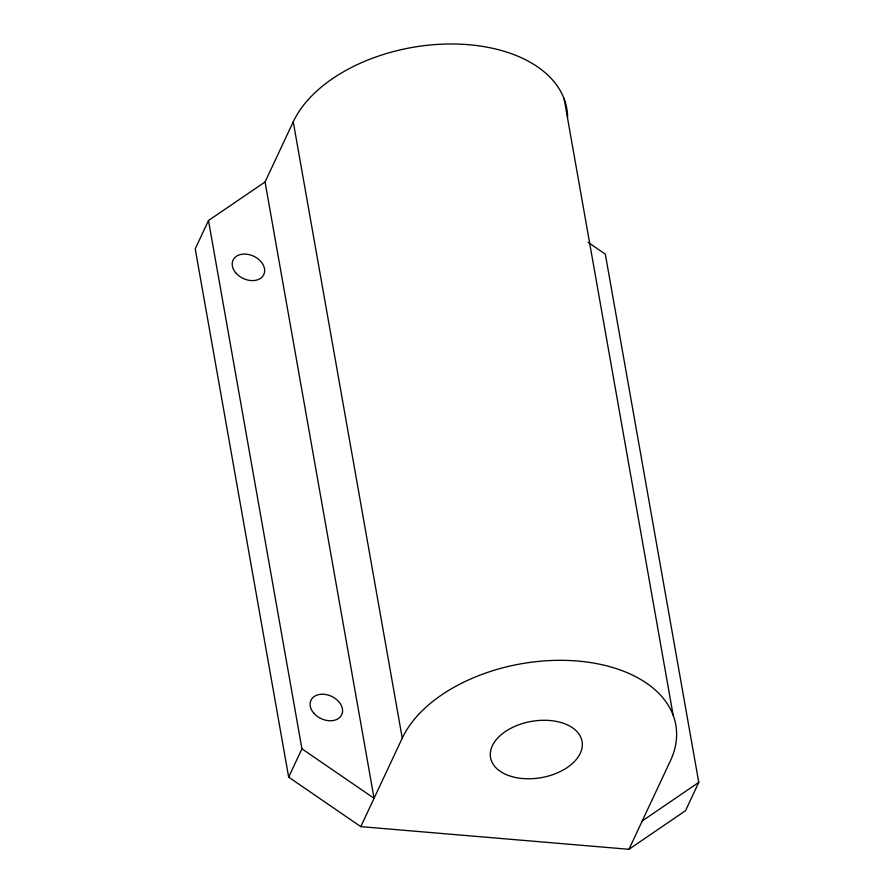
<?xml version="1.0" encoding="UTF-8"?>
<svg xmlns="http://www.w3.org/2000/svg" width="894" height="894" viewBox="0 0 894 894"><rect width="100%" height="100%" fill="white"/><g stroke="black" fill="none" stroke-linecap="round" stroke-linejoin="round"><path stroke-width="1.34" d="M360.785 826.637L628.94 849.3L670.377 760.883A141.665 87.053 -10 0 0 577.759 661.046A141.665 87.053 -10 0 0 402.255 738.153L360.785 826.637L288.661 777.132L195.227 248.845L208.492 220.527L265.06 181.963L293.243 121.807A141.665 87.053 -10 0 1 447.715 44.007A141.665 87.053 -10 0 1 567.623 117.215M588.14 242.363L605.316 254.153L698.773 782.373L685.519 810.69L628.94 849.3M288.661 777.132L301.937 748.803L208.492 220.527M642.194 820.983L698.773 782.373M301.937 748.803L374.072 798.308L265.06 181.963M564.125 98.776L673.137 715.122M293.243 121.807L402.255 738.153M511.804 776.584A46.466 28.552 -10 0 0 582.307 745.607A46.466 28.552 -10 0 0 514.832 726.364A46.466 28.552 -10 0 0 511.804 776.584M235.67 272.759A16.997 12.315 25.1 0 0 263.529 275.117A16.997 12.315 25.1 0 0 246.096 254.131A16.997 12.315 25.1 0 0 235.67 272.759M313.582 712.909A16.997 12.315 25.1 0 0 341.441 715.267A16.997 12.315 25.1 0 0 324.008 694.28A16.997 12.315 25.1 0 0 313.582 712.909"/></g></svg>
